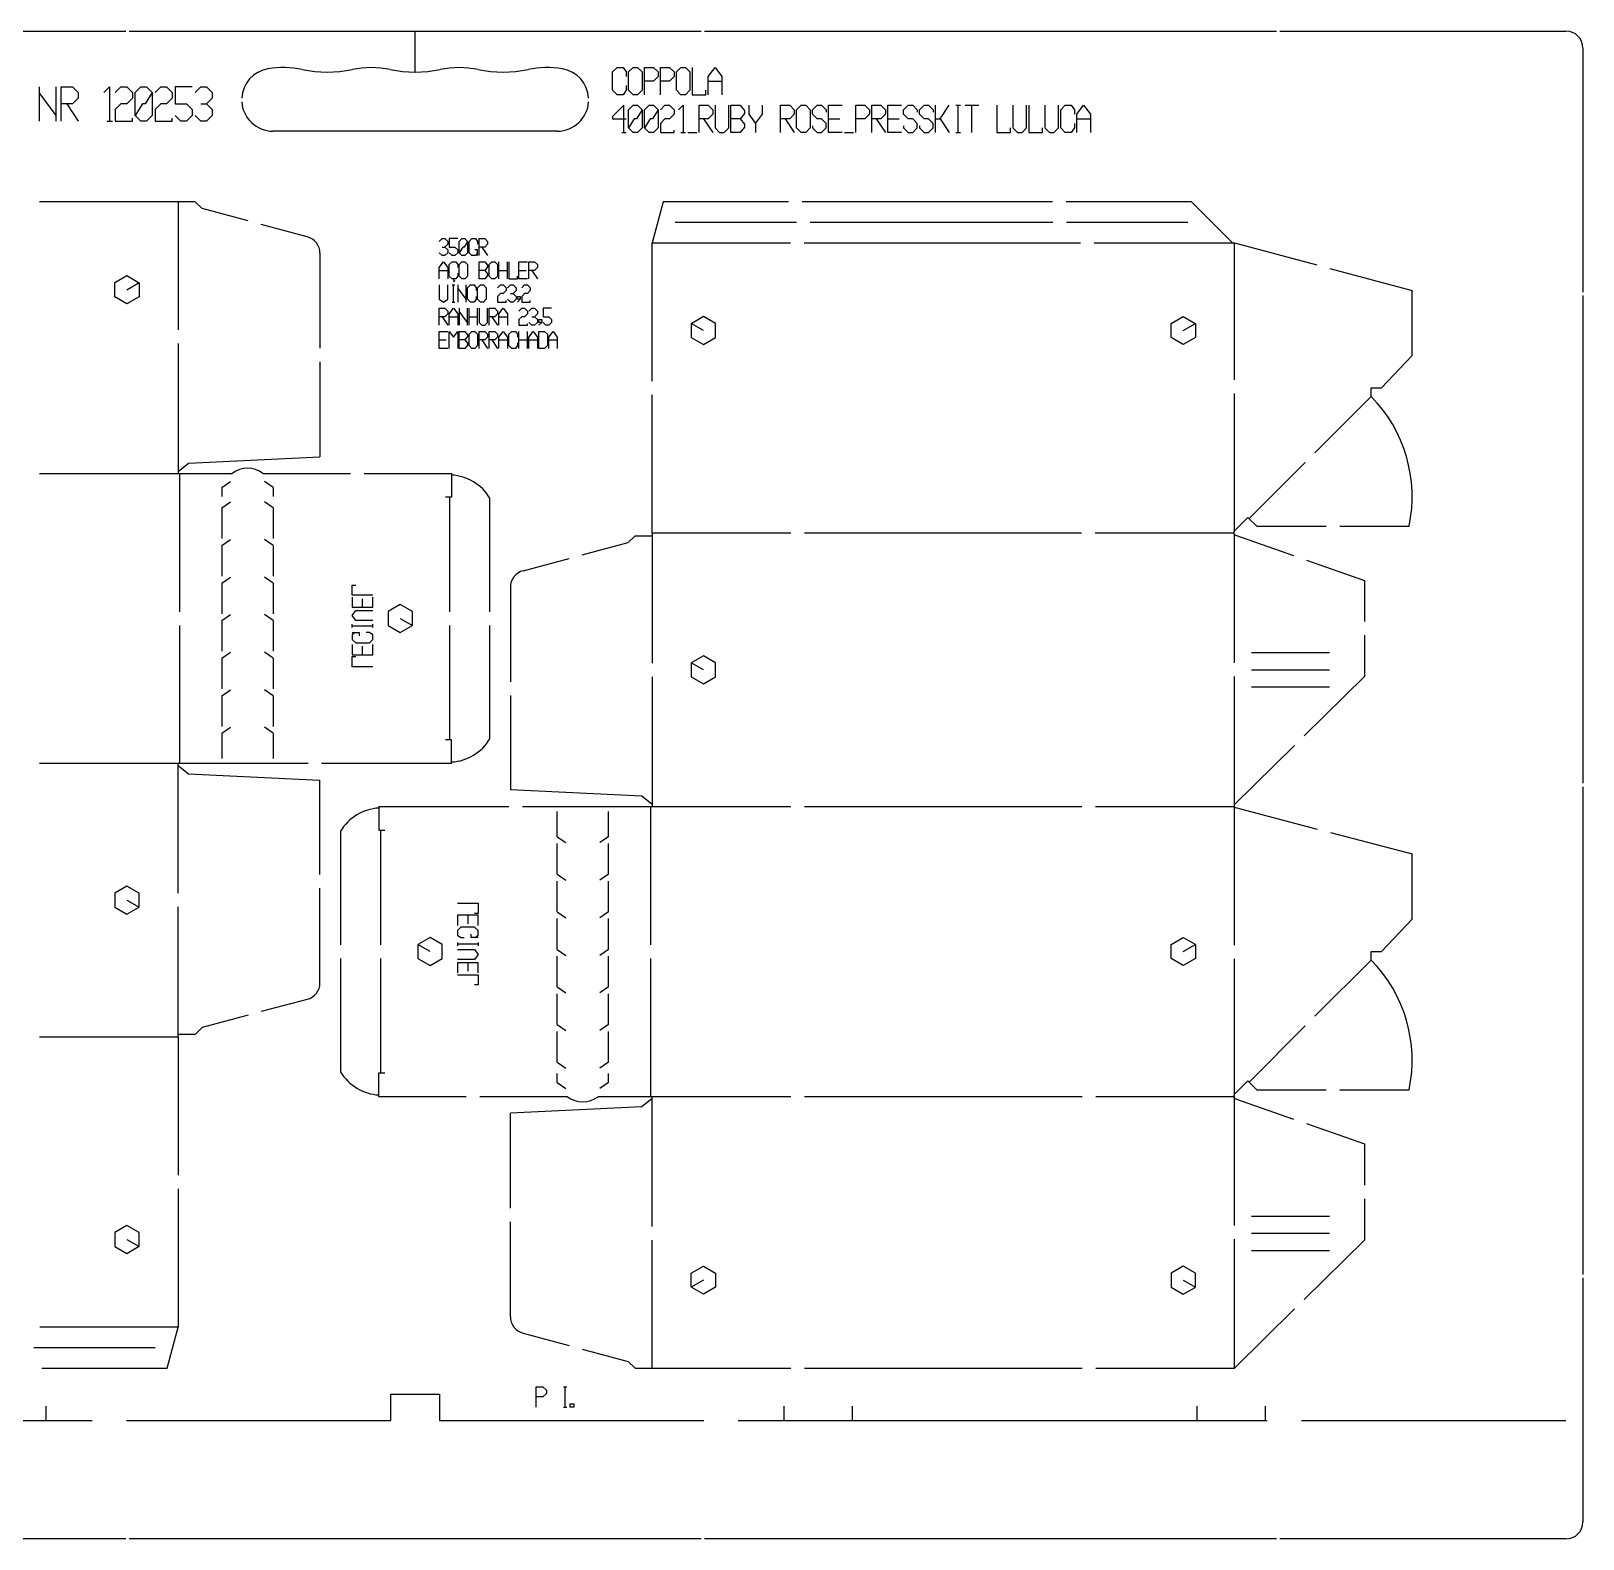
# Model space of a CAD drawing. Extents: x 0 to 836, y 0 to 529.
# Drawn here: x 382 to 836.3, y 87.9 to 529.4 of the extents above; entities that cross this region are included whole.
import ezdxf

# ---------------------------------------------------------------- set-up
doc = ezdxf.new("R2010")
doc.units = 0
doc.layers.add('LAYOUT_PONTES', color=4, linetype='CONTINUOUS')

msp = doc.modelspace()

# ---------------------------------------------------------------- linework, layer by layer
at = {"layer": 'Layout_Pontes', "color": 16, "linetype": 'CONTINUOUS', "true_color": 0x800000}
for p, q in [((242.29, 529.4), (409.72, 529.4)), ((410.72, 529.4), (578.16, 529.4)), ((579.16, 529.4), (746.6, 529.4)), ((747.6, 529.4), (831.32, 529.4)), ((836.32, 524.4), (836.32, 452.99)), ((536.06, 500.1), (452.82, 500.1)), ((836.32, 451.99), (836.32, 309.15)), ((836.32, 308.15), (836.32, 165.32)), ((836.32, 164.32), (836.32, 92.9)), ((487.34, 122.55), (487.34, 130.25)), ((487.34, 130.25), (501.54, 130.25)), ((501.54, 130.25), (501.54, 122.55)), ((245.01, 122.55), (399.9, 122.55)), ((409.9, 122.55), (487.34, 122.55)), ((501.54, 122.55), (578.99, 122.55)), ((588.99, 122.55), (743.87, 122.55)), ((753.87, 122.55), (831.32, 122.55)), ((409.72, 87.9), (242.29, 87.9)), ((578.16, 87.9), (410.72, 87.9)), ((746.6, 87.9), (579.16, 87.9)), ((831.32, 87.9), (747.6, 87.9))]:
    msp.add_line(p, q, dxfattribs=at)
at = {"layer": 'Layout_Pontes', "color": 8, "linetype": 'CONTINUOUS', "true_color": 0x7f7f7f}
msp.add_line((494.44, 517.4), (494.44, 529.4), dxfattribs=at)
at = {"layer": 'Layout_Pontes', "color": 4, "linetype": 'CONTINUOUS', "true_color": 0x00ffff}
for p, q in [((552.23, 517.43), (553.56, 518.77)), ((553.56, 518.77), (555.29, 518.77)), ((555.29, 518.77), (556.23, 517.43)), ((556.9, 517.43), (558.23, 518.77)), ((558.23, 518.77), (559.56, 518.77)), ((559.56, 518.77), (560.89, 517.43)), ((561.56, 518.77), (564.23, 518.77)), ((561.56, 510.77), (561.56, 518.77)), ((564.23, 518.77), (565.56, 517.43)), ((566.23, 518.77), (568.9, 518.77)), ((566.23, 510.77), (566.23, 518.77)), ((568.9, 518.77), (570.23, 517.43)), ((570.9, 517.43), (572.23, 518.77)), ((572.23, 518.77), (573.57, 518.77)), ((573.57, 518.77), (574.89, 517.43)), ((575.56, 518.77), (575.56, 510.77)), ((580.23, 516.1), (582.23, 518.77)), ((582.23, 518.77), (584.23, 516.1)), ((552.23, 512.1), (552.23, 517.43)), ((556.23, 517.43), (556.23, 516.11)), ((556.23, 513.44), (556.23, 512.1)), ((556.9, 512.1), (556.9, 517.43)), ((560.89, 517.43), (560.89, 512.1)), ((564.23, 514.76), (561.56, 514.76)), ((565.56, 516.1), (564.23, 514.76)), ((565.56, 517.43), (565.56, 516.1)), ((568.9, 514.76), (566.23, 514.76)), ((570.23, 516.1), (568.9, 514.76)), ((570.23, 517.43), (570.23, 516.1)), ((570.9, 512.1), (570.9, 517.43)), ((574.89, 517.43), (574.89, 512.1)), ((580.23, 510.77), (580.23, 516.1)), ((580.23, 514.76), (584.23, 514.76)), ((584.23, 516.1), (584.23, 510.77)), ((384.32, 513.05), (384.32, 503.05)), ((389.31, 504.72), (384.32, 511.39)), ((389.31, 503.05), (389.31, 513.05)), ((390.82, 513.05), (394.16, 513.05)), ((390.82, 503.05), (390.82, 513.05)), ((394.16, 513.05), (395.82, 511.39)), ((395.82, 509.72), (394.16, 508.05)), ((395.82, 511.39), (395.82, 509.72)), ((403.32, 511.39), (404.99, 513.05)), ((404.99, 513.05), (404.99, 503.05)), ((406.65, 511.39), (408.32, 513.05)), ((408.32, 513.05), (409.99, 513.05)), ((409.99, 513.05), (411.65, 511.39)), ((411.65, 509.72), (409.99, 508.05)), ((411.65, 511.39), (411.65, 509.72)), ((412.49, 511.39), (414.16, 513.05)), ((412.49, 504.72), (412.49, 511.39)), ((414.16, 513.05), (415.82, 513.05)), ((417.48, 511.39), (415.4, 508.05)), ((415.82, 513.05), (417.48, 511.39)), ((417.48, 511.39), (417.48, 504.72)), ((418.32, 511.39), (419.99, 513.05)), ((419.99, 513.05), (421.66, 513.05)), ((421.66, 513.05), (423.32, 511.39)), ((423.32, 509.72), (421.66, 508.05)), ((423.32, 511.39), (423.32, 509.72)), ((429.15, 513.05), (424.16, 513.05)), ((424.16, 513.05), (424.16, 508.05)), ((429.99, 511.39), (431.66, 513.05)), ((431.66, 513.05), (433.33, 513.05)), ((433.33, 513.05), (434.99, 511.39)), ((434.99, 509.72), (433.33, 508.05)), ((434.99, 511.39), (434.99, 509.72)), ((553.56, 510.77), (552.23, 512.1)), ((555.29, 510.77), (553.56, 510.77)), ((556.23, 512.1), (555.29, 510.77)), ((558.23, 510.77), (556.9, 512.1)), ((559.56, 510.77), (558.23, 510.77)), ((560.89, 512.1), (559.56, 510.77)), ((572.23, 510.77), (570.9, 512.1)), ((573.57, 510.77), (572.23, 510.77)), ((574.89, 512.1), (573.57, 510.77)), ((575.56, 510.77), (579.56, 510.77)), ((579.56, 510.77), (579.56, 512.1)), ((394.16, 508.05), (390.82, 508.05)), ((392.49, 508.05), (395.82, 503.05)), ((408.32, 508.05), (406.65, 506.39)), ((406.65, 506.39), (406.65, 503.05)), ((409.99, 508.05), (408.32, 508.05)), ((414.57, 508.05), (412.49, 504.72)), ((414.16, 503.05), (412.49, 504.72)), ((415.4, 508.05), (414.57, 508.05)), ((417.48, 504.72), (415.82, 503.05)), ((419.99, 508.05), (418.32, 506.39)), ((418.32, 506.39), (418.32, 503.05)), ((421.66, 508.05), (419.99, 508.05)), ((424.16, 508.05), (427.49, 508.05)), ((425.82, 503.05), (424.16, 504.72)), ((427.49, 508.05), (429.15, 506.39)), ((429.15, 504.72), (427.49, 503.05)), ((429.15, 506.39), (429.15, 504.72)), ((431.66, 503.05), (429.99, 504.72)), ((431.66, 508.05), (433.33, 508.05)), ((433.33, 508.05), (434.99, 506.39)), ((434.99, 504.72), (433.33, 503.05)), ((434.99, 506.39), (434.99, 504.72)), ((555.56, 507.69), (552.23, 504.36)), ((552.23, 504.36), (552.23, 503.69)), ((555.56, 499.69), (555.56, 507.69)), ((556.9, 506.35), (558.23, 507.69)), ((556.9, 501.02), (556.9, 506.35)), ((558.23, 507.69), (559.56, 507.69)), ((560.89, 506.35), (559.23, 503.69)), ((559.56, 507.69), (560.89, 506.35)), ((560.89, 506.35), (560.89, 501.02)), ((561.56, 506.35), (562.9, 507.69)), ((561.56, 501.02), (561.56, 506.35)), ((562.9, 507.69), (564.23, 507.69)), ((565.56, 506.35), (563.89, 503.69)), ((564.23, 507.69), (565.56, 506.35)), ((565.56, 506.35), (565.56, 501.02)), ((566.23, 506.35), (567.56, 507.69)), ((567.56, 507.69), (568.9, 507.69)), ((568.9, 507.69), (570.23, 506.35)), ((570.23, 505.02), (568.9, 503.69)), ((570.23, 506.35), (570.23, 505.02)), ((571.56, 506.35), (572.9, 507.69)), ((572.9, 507.69), (572.9, 499.69)), ((577.56, 507.69), (580.23, 507.69)), ((577.56, 499.69), (577.56, 507.69)), ((580.23, 507.69), (581.56, 506.35)), ((581.56, 505.02), (580.23, 503.69)), ((581.56, 506.35), (581.56, 505.02)), ((582.23, 507.69), (582.23, 501.02)), ((586.23, 501.02), (586.23, 507.69)), ((586.9, 499.69), (586.9, 507.69)), ((586.9, 507.69), (589.57, 507.69)), ((589.57, 507.69), (590.89, 506.09)), ((590.89, 505.29), (589.57, 503.69)), ((590.89, 506.09), (590.89, 505.29)), ((592.1, 507.69), (592.1, 505.02)), ((592.1, 505.02), (594.1, 502.36)), ((594.1, 502.36), (596.1, 505.02)), ((596.1, 505.02), (596.1, 507.69)), ((601.43, 507.69), (604.1, 507.69)), ((601.43, 499.69), (601.43, 507.69)), ((604.1, 507.69), (605.43, 506.35)), ((605.43, 505.02), (604.1, 503.69)), ((605.43, 506.35), (605.43, 505.02)), ((606.1, 506.35), (607.43, 507.69)), ((606.1, 501.02), (606.1, 506.35)), ((607.43, 507.69), (608.77, 507.69)), ((608.77, 507.69), (610.1, 506.35)), ((610.1, 506.35), (610.1, 501.02)), ((610.77, 506.35), (612.1, 507.69)), ((610.77, 505.02), (610.77, 506.35)), ((612.1, 503.69), (610.77, 505.02)), ((612.1, 507.69), (613.44, 507.69)), ((613.44, 507.69), (614.76, 506.35)), ((614.76, 506.35), (614.76, 505.69)), ((615.43, 507.69), (619.43, 507.69)), ((615.43, 499.69), (615.43, 507.69)), ((623.43, 507.69), (626.1, 507.69)), ((623.43, 499.69), (623.43, 507.69)), ((626.1, 507.69), (627.43, 506.35)), ((627.43, 505.02), (626.1, 503.69)), ((627.43, 506.35), (627.43, 505.02)), ((628.1, 507.69), (630.77, 507.69)), ((628.1, 499.69), (628.1, 507.69)), ((630.77, 507.69), (632.1, 506.35)), ((632.1, 505.02), (630.77, 503.69)), ((632.1, 506.35), (632.1, 505.02)), ((632.77, 507.69), (636.77, 507.69)), ((632.77, 499.69), (632.77, 507.69)), ((637.44, 506.35), (638.77, 507.69)), ((637.44, 505.02), (637.44, 506.35)), ((638.77, 503.69), (637.44, 505.02)), ((638.77, 507.69), (640.11, 507.69)), ((640.11, 507.69), (641.43, 506.35)), ((641.43, 506.35), (641.43, 505.69)), ((642.1, 506.35), (643.44, 507.69)), ((642.1, 505.02), (642.1, 506.35)), ((643.44, 503.69), (642.1, 505.02)), ((643.44, 507.69), (644.77, 507.69)), ((644.77, 507.69), (646.1, 506.35)), ((646.1, 506.35), (646.1, 505.69)), ((646.77, 499.69), (646.77, 507.69)), ((648.11, 503.69), (650.77, 507.69)), ((652.77, 507.69), (654.11, 507.69)), ((653.44, 499.69), (653.44, 507.69)), ((655.43, 507.69), (659.43, 507.69)), ((657.43, 499.69), (657.43, 507.69)), ((664.77, 507.69), (664.77, 499.69)), ((669.44, 507.69), (669.44, 501.02)), ((673.43, 501.02), (673.43, 507.69)), ((674.1, 507.69), (674.1, 499.69)), ((678.77, 507.69), (678.77, 501.02)), ((682.77, 501.02), (682.77, 507.69)), ((683.44, 506.35), (684.77, 507.69)), ((683.44, 501.02), (683.44, 506.35)), ((684.77, 507.69), (686.5, 507.69)), ((686.5, 507.69), (687.43, 506.35)), ((687.43, 506.35), (687.43, 505.03)), ((688.11, 505.02), (690.1, 507.69)), ((688.11, 499.69), (688.11, 505.02)), ((690.1, 507.69), (692.1, 505.02)), ((692.1, 505.02), (692.1, 499.69)), ((404.16, 503.05), (405.82, 503.05)), ((406.65, 503.05), (411.65, 503.05)), ((411.65, 503.05), (411.65, 503.88)), ((415.82, 503.05), (414.16, 503.05)), ((418.32, 503.05), (423.32, 503.05)), ((423.32, 503.05), (423.32, 503.88)), ((427.49, 503.05), (425.82, 503.05)), ((433.33, 503.05), (431.66, 503.05)), ((552.23, 503.69), (556.23, 503.69)), ((558.56, 503.69), (556.9, 501.02)), ((558.23, 499.69), (556.9, 501.02)), ((559.23, 503.69), (558.56, 503.69)), ((560.89, 501.02), (559.56, 499.69)), ((563.23, 503.69), (561.56, 501.02)), ((562.9, 499.69), (561.56, 501.02)), ((563.89, 503.69), (563.23, 503.69)), ((565.56, 501.02), (564.23, 499.69)), ((567.56, 503.69), (566.23, 502.36)), ((566.23, 502.36), (566.23, 499.69)), ((568.9, 503.69), (567.56, 503.69)), ((570.23, 499.69), (570.23, 500.35)), ((580.23, 503.69), (577.56, 503.69)), ((578.9, 503.69), (581.56, 499.69)), ((582.23, 501.02), (583.56, 499.69)), ((584.9, 499.69), (586.23, 501.02)), ((589.57, 503.69), (586.9, 503.69)), ((589.57, 503.69), (590.89, 502.09)), ((590.89, 501.29), (589.57, 499.69)), ((590.89, 502.09), (590.89, 501.29)), ((594.1, 502.36), (594.1, 499.69)), ((604.1, 503.69), (601.43, 503.69)), ((602.77, 503.69), (605.43, 499.69)), ((607.43, 499.69), (606.1, 501.02)), ((610.1, 501.02), (608.77, 499.69)), ((610.77, 501.69), (610.77, 501.02)), ((610.77, 501.02), (612.1, 499.69)), ((613.44, 503.69), (612.1, 503.69)), ((614.76, 502.36), (613.44, 503.69)), ((613.44, 499.69), (614.76, 501.02)), ((614.76, 501.02), (614.76, 502.36)), ((615.43, 503.69), (618.77, 503.69)), ((626.1, 503.69), (623.43, 503.69)), ((630.77, 503.69), (628.1, 503.69)), ((629.44, 503.69), (632.1, 499.69)), ((632.77, 503.69), (636.1, 503.69)), ((637.44, 501.69), (637.44, 501.02)), ((637.44, 501.02), (638.77, 499.69)), ((640.11, 503.69), (638.77, 503.69)), ((641.43, 502.36), (640.11, 503.69)), ((640.11, 499.69), (641.43, 501.02)), ((641.43, 501.02), (641.43, 502.36)), ((642.1, 501.69), (642.1, 501.02)), ((642.1, 501.02), (643.44, 499.69)), ((644.77, 503.69), (643.44, 503.69)), ((646.1, 502.36), (644.77, 503.69)), ((644.77, 499.69), (646.1, 501.02)), ((646.1, 501.02), (646.1, 502.36)), ((646.77, 503.69), (648.11, 503.69)), ((648.11, 503.69), (650.77, 499.69)), ((668.77, 499.69), (668.77, 501.02)), ((669.44, 501.02), (670.77, 499.69)), ((672.11, 499.69), (673.43, 501.02)), ((678.1, 499.69), (678.1, 501.02)), ((678.77, 501.02), (680.11, 499.69)), ((681.44, 499.69), (682.77, 501.02)), ((684.77, 499.69), (683.44, 501.02)), ((687.43, 501.02), (686.5, 499.69)), ((687.43, 502.36), (687.43, 501.02)), ((688.11, 503.69), (692.1, 503.69)), ((554.9, 499.69), (556.23, 499.69)), ((559.56, 499.69), (558.23, 499.69)), ((564.23, 499.69), (562.9, 499.69)), ((566.23, 499.69), (570.23, 499.69)), ((572.23, 499.69), (573.57, 499.69)), ((574.23, 499.69), (576.9, 499.69)), ((583.56, 499.69), (584.9, 499.69)), ((589.57, 499.69), (586.9, 499.69)), ((608.77, 499.69), (607.43, 499.69)), ((612.1, 499.69), (613.44, 499.69)), ((619.43, 499.69), (615.43, 499.69)), ((620.1, 499.69), (622.77, 499.69)), ((636.77, 499.69), (632.77, 499.69)), ((638.77, 499.69), (640.11, 499.69)), ((643.44, 499.69), (644.77, 499.69)), ((652.77, 499.69), (654.11, 499.69)), ((664.77, 499.69), (668.77, 499.69)), ((670.77, 499.69), (672.11, 499.69)), ((674.1, 499.69), (678.1, 499.69)), ((680.11, 499.69), (681.44, 499.69)), ((686.5, 499.69), (684.77, 499.69)), ((529.86, 132.48), (531.86, 132.48)), ((529.86, 126.48), (529.86, 132.48)), ((531.86, 132.48), (532.86, 131.48)), ((537.86, 132.48), (538.86, 132.48)), ((538.36, 126.48), (538.36, 132.48)), ((531.86, 129.47), (529.86, 129.47)), ((532.86, 130.48), (531.86, 129.47)), ((532.86, 131.48), (532.86, 130.48)), ((539.86, 127.48), (540.86, 127.48)), ((539.86, 126.48), (539.86, 127.48)), ((540.86, 127.48), (540.86, 126.48)), ((386.44, 122.8), (386.44, 126.8)), ((537.86, 126.48), (538.86, 126.48)), ((540.86, 126.48), (539.86, 126.48)), ((602.44, 122.8), (602.44, 126.8)), ((622.44, 122.8), (622.44, 126.8)), ((723.34, 122.8), (723.34, 126.8)), ((743.34, 122.8), (743.34, 126.8))]:
    msp.add_line(p, q, dxfattribs=at)
at = {"layer": 'Layout_Pontes', "color": 254, "linetype": 'CONTINUOUS', "true_color": 0xffffff}
for p, q in [((425.07, 479.4), (384.44, 479.4)), ((430.07, 479.4), (425.07, 479.4)), ((432.07, 477.4), (430.07, 479.4)), ((445.53, 473.8), (432.07, 477.4)), ((567.03, 479.4), (563.82, 467.4)), ((603.69, 479.4), (567.03, 479.4)), ((681.01, 479.4), (607.69, 479.4)), ((721.67, 479.4), (685.01, 479.4)), ((733.67, 467.4), (721.67, 479.4)), ((462.86, 469.15), (449.4, 472.76)), ((570.6, 473.4), (606.1, 473.4)), ((610.1, 473.4), (681.1, 473.4)), ((685.1, 473.4), (720.6, 473.4)), ((501.48, 467.8), (502.31, 468.64)), ((502.31, 468.64), (503.15, 468.64)), ((503.15, 468.64), (503.98, 467.8)), ((506.89, 468.64), (504.4, 468.64)), ((504.4, 468.64), (504.4, 466.14)), ((507.31, 467.8), (508.15, 468.64)), ((508.15, 468.64), (508.98, 468.64)), ((508.98, 468.64), (509.81, 467.8)), ((510.23, 467.8), (511.06, 468.64)), ((511.06, 468.64), (512.15, 468.64)), ((512.15, 468.64), (512.73, 467.8)), ((513.15, 468.64), (514.81, 468.64)), ((513.15, 463.64), (513.15, 468.64)), ((514.81, 468.64), (515.64, 467.8)), ((466.57, 464.32), (466.57, 436.52)), ((502.31, 463.64), (501.48, 464.47)), ((502.31, 466.14), (503.15, 466.14)), ((503.15, 463.64), (502.31, 463.64)), ((503.98, 466.97), (503.15, 466.14)), ((503.15, 466.14), (503.98, 465.31)), ((503.98, 464.47), (503.15, 463.64)), ((503.98, 467.8), (503.98, 466.97)), ((503.98, 465.31), (503.98, 464.47)), ((504.4, 466.14), (506.06, 466.14)), ((505.23, 463.64), (504.4, 464.47)), ((506.06, 463.64), (505.23, 463.64)), ((506.06, 466.14), (506.89, 465.31)), ((506.89, 464.47), (506.06, 463.64)), ((506.89, 465.31), (506.89, 464.47)), ((507.31, 464.47), (507.31, 467.8)), ((508.35, 466.14), (507.31, 464.47)), ((508.15, 463.64), (507.31, 464.47)), ((508.98, 463.64), (508.15, 463.64)), ((508.77, 466.14), (508.35, 466.14)), ((509.81, 467.8), (508.77, 466.14)), ((509.81, 464.47), (508.98, 463.64)), ((509.81, 467.8), (509.81, 464.47)), ((510.23, 464.47), (510.23, 467.8)), ((511.06, 463.64), (510.23, 464.47)), ((512.15, 463.64), (511.06, 463.64)), ((512.73, 465.31), (511.9, 465.31)), ((512.73, 464.35), (512.15, 463.64)), ((512.73, 467.8), (512.73, 466.98)), ((512.73, 463.64), (512.73, 465.31)), ((514.81, 466.14), (513.15, 466.14)), ((513.98, 466.14), (515.64, 463.64)), ((515.64, 466.97), (514.81, 466.14)), ((515.64, 467.8), (515.64, 466.97)), ((563.82, 426.9), (563.82, 467.4)), ((733.67, 467.4), (734.32, 467.4)), ((734.32, 467.4), (758.38, 460.95)), ((501.48, 460.18), (502.73, 461.85)), ((501.48, 456.85), (501.48, 460.18)), ((501.48, 459.34), (503.98, 459.34)), ((502.73, 461.85), (503.98, 460.18)), ((503.98, 460.18), (503.98, 456.85)), ((504.4, 461.01), (505.23, 461.85)), ((504.4, 457.68), (504.4, 461.01)), ((505.23, 461.85), (506.31, 461.85)), ((506.31, 461.85), (506.89, 461.01)), ((506.89, 461.01), (506.89, 460.19)), ((507.31, 461.01), (508.15, 461.85)), ((507.31, 457.68), (507.31, 461.01)), ((508.15, 461.85), (508.98, 461.85)), ((508.98, 461.85), (509.81, 461.01)), ((509.81, 461.01), (509.81, 457.68)), ((513.15, 456.85), (513.15, 461.85)), ((513.15, 461.85), (514.81, 461.85)), ((514.81, 459.34), (513.15, 459.34)), ((514.81, 461.85), (515.64, 460.85)), ((515.64, 460.35), (514.81, 459.34)), ((514.81, 459.34), (515.64, 458.35)), ((515.64, 460.85), (515.64, 460.35)), ((516.06, 461.01), (516.9, 461.85)), ((516.06, 457.68), (516.06, 461.01)), ((516.9, 461.85), (517.73, 461.85)), ((517.73, 461.85), (518.56, 461.01)), ((518.56, 461.01), (518.56, 457.68)), ((518.98, 456.85), (518.98, 461.85)), ((518.98, 459.34), (521.48, 459.34)), ((521.48, 456.85), (521.48, 461.85)), ((521.9, 461.85), (521.9, 456.85)), ((524.81, 461.85), (527.31, 461.85)), ((524.81, 456.85), (524.81, 461.85)), ((524.81, 459.34), (526.9, 459.34)), ((527.73, 461.85), (529.4, 461.85)), ((527.73, 456.85), (527.73, 461.85)), ((529.4, 459.34), (527.73, 459.34)), ((528.57, 459.34), (530.23, 456.85)), ((529.4, 461.85), (530.23, 461.01)), ((530.23, 460.18), (529.4, 459.34)), ((530.23, 461.01), (530.23, 460.18)), ((762.25, 459.92), (786.32, 453.47)), ((406.52, 455.73), (410.07, 457.78)), ((406.52, 451.63), (406.52, 455.73)), ((410.07, 457.78), (413.49, 455.81)), ((410.07, 453.68), (413.62, 455.73)), ((413.62, 455.73), (413.62, 451.63)), ((501.48, 455.05), (501.48, 450.89)), ((503.98, 450.89), (503.98, 455.05)), ((505.23, 456.85), (504.4, 457.68)), ((506.31, 456.85), (505.23, 456.85)), ((505.23, 455.05), (506.06, 455.05)), ((505.64, 456.85), (505.64, 456.43)), ((505.64, 456.43), (506.06, 456.22)), ((506.06, 456.22), (505.64, 456.01)), ((505.64, 450.05), (505.64, 455.05)), ((506.89, 457.68), (506.31, 456.85)), ((506.89, 458.51), (506.89, 457.68)), ((506.89, 455.05), (506.89, 450.05)), ((508.15, 456.85), (507.31, 457.68)), ((508.98, 456.85), (508.15, 456.85)), ((509.81, 457.68), (508.98, 456.85)), ((509.39, 450.05), (509.39, 455.05)), ((509.81, 454.22), (510.64, 455.05)), ((510.64, 455.05), (511.73, 455.05)), ((511.73, 455.05), (512.31, 454.22)), ((512.73, 454.22), (513.56, 455.05)), ((514.81, 456.85), (513.15, 456.85)), ((513.56, 455.05), (514.4, 455.05)), ((514.4, 455.05), (515.23, 454.22)), ((515.64, 457.85), (514.81, 456.85)), ((515.64, 458.35), (515.64, 457.85)), ((516.9, 456.85), (516.06, 457.68)), ((517.73, 456.85), (516.9, 456.85)), ((518.56, 457.68), (517.73, 456.85)), ((518.56, 454.22), (519.4, 455.05)), ((519.4, 455.05), (520.23, 455.05)), ((520.23, 455.05), (521.06, 454.22)), ((521.48, 454.22), (522.31, 455.05)), ((521.9, 456.85), (524.4, 456.85)), ((522.31, 455.05), (523.15, 455.05)), ((523.15, 455.05), (523.98, 454.22)), ((524.4, 456.85), (524.4, 457.68)), ((527.31, 456.85), (524.81, 456.85)), ((525.64, 454.22), (526.48, 455.05)), ((526.48, 455.05), (527.31, 455.05)), ((527.31, 455.05), (528.14, 454.22)), ((410.07, 449.58), (406.52, 451.63)), ((413.62, 451.63), (410.07, 449.58)), ((501.48, 450.89), (502.73, 450.05)), ((502.73, 450.05), (503.98, 450.89)), ((505.23, 450.05), (506.06, 450.05)), ((509.39, 450.89), (506.89, 454.22)), ((509.81, 450.89), (509.81, 454.22)), ((510.64, 450.05), (509.81, 450.89)), ((511.73, 450.05), (510.64, 450.05)), ((512.31, 450.89), (511.73, 450.05)), ((512.31, 454.22), (512.31, 453.39)), ((512.31, 451.72), (512.31, 450.89)), ((512.73, 450.89), (512.73, 454.22)), ((513.56, 450.05), (512.73, 450.89)), ((514.4, 450.05), (513.56, 450.05)), ((515.23, 450.89), (514.4, 450.05)), ((515.23, 454.22), (515.23, 450.89)), ((519.4, 452.55), (518.56, 451.72)), ((518.56, 451.72), (518.56, 450.05)), ((518.56, 450.05), (521.06, 450.05)), ((520.23, 452.55), (519.4, 452.55)), ((521.06, 453.39), (520.23, 452.55)), ((521.06, 454.22), (521.06, 453.39)), ((521.06, 450.05), (521.06, 450.47)), ((522.31, 450.05), (521.48, 450.89)), ((522.31, 452.55), (523.15, 452.55)), ((523.15, 450.05), (522.31, 450.05)), ((523.98, 453.39), (523.15, 452.55)), ((523.15, 452.55), (523.98, 451.72)), ((523.98, 450.89), (523.15, 450.05)), ((523.98, 454.22), (523.98, 453.39)), ((523.98, 451.72), (523.98, 450.89)), ((524.4, 451.72), (525.23, 451.72)), ((524.4, 450.89), (524.4, 451.72)), ((525.23, 450.89), (524.4, 450.89)), ((524.4, 450.05), (525.23, 450.89)), ((525.23, 451.72), (525.23, 450.89)), ((526.48, 452.55), (525.64, 451.72)), ((525.64, 451.72), (525.64, 450.05)), ((525.64, 450.05), (528.14, 450.05)), ((527.31, 452.55), (526.48, 452.55)), ((528.14, 453.39), (527.31, 452.55)), ((528.14, 454.22), (528.14, 453.39)), ((528.14, 450.05), (528.14, 450.47)), ((786.32, 434.4), (786.32, 453.47)), ((501.48, 448.26), (503.15, 448.26)), ((501.48, 443.26), (501.48, 448.26)), ((503.15, 445.76), (501.48, 445.76)), ((502.31, 445.76), (503.98, 443.26)), ((503.15, 448.26), (503.98, 447.43)), ((503.98, 446.59), (503.15, 445.76)), ((503.98, 447.43), (503.98, 446.59)), ((504.4, 446.59), (505.64, 448.26)), ((504.4, 443.26), (504.4, 446.59)), ((504.4, 445.76), (506.89, 445.76)), ((505.64, 448.26), (506.89, 446.59)), ((506.89, 446.59), (506.89, 443.26)), ((507.31, 448.26), (507.31, 443.26)), ((509.81, 444.1), (507.31, 447.43)), ((509.81, 443.26), (509.81, 448.26)), ((510.23, 443.26), (510.23, 448.26)), ((510.23, 445.76), (512.73, 445.76)), ((512.73, 443.26), (512.73, 448.26)), ((513.15, 448.26), (513.15, 444.1)), ((515.64, 444.1), (515.64, 448.26)), ((516.06, 448.26), (517.73, 448.26)), ((516.06, 443.26), (516.06, 448.26)), ((517.73, 445.76), (516.06, 445.76)), ((516.9, 445.76), (518.56, 443.26)), ((517.73, 448.26), (518.56, 447.43)), ((518.56, 446.59), (517.73, 445.76)), ((518.56, 447.43), (518.56, 446.59)), ((518.98, 446.59), (520.23, 448.26)), ((518.98, 443.26), (518.98, 446.59)), ((518.98, 445.76), (521.48, 445.76)), ((520.23, 448.26), (521.48, 446.59)), ((521.48, 446.59), (521.48, 443.26)), ((524.81, 447.43), (525.65, 448.26)), ((525.65, 445.76), (524.81, 444.93)), ((525.65, 448.26), (526.48, 448.26)), ((526.48, 445.76), (525.65, 445.76)), ((526.48, 448.26), (527.31, 447.43)), ((527.31, 446.59), (526.48, 445.76)), ((527.31, 447.43), (527.31, 446.59)), ((527.73, 447.43), (528.57, 448.26)), ((528.57, 448.26), (529.4, 448.26)), ((528.57, 445.76), (529.4, 445.76)), ((529.4, 448.26), (530.23, 447.43)), ((530.23, 446.59), (529.4, 445.76)), ((529.4, 445.76), (530.23, 444.93)), ((530.23, 447.43), (530.23, 446.59)), ((534.4, 448.26), (531.9, 448.26)), ((531.9, 448.26), (531.9, 445.76)), ((531.9, 445.76), (533.57, 445.76)), ((533.57, 445.76), (534.4, 444.93)), ((578.82, 445.78), (575.4, 443.81)), ((582.37, 443.73), (578.82, 445.78)), ((715.77, 443.73), (719.32, 445.78)), ((719.32, 445.78), (722.74, 443.81)), ((501.48, 441.47), (503.98, 441.47)), ((501.48, 436.47), (501.48, 441.47)), ((504.4, 436.47), (504.4, 441.47)), ((504.4, 441.47), (505.64, 439.8)), ((505.64, 439.8), (506.89, 441.47)), ((506.89, 441.47), (506.89, 436.47)), ((507.31, 436.47), (507.31, 441.47)), ((507.31, 441.47), (508.98, 441.47)), ((508.98, 441.47), (509.81, 440.47)), ((510.23, 440.64), (511.06, 441.47)), ((511.06, 441.47), (511.9, 441.47)), ((511.9, 441.47), (512.73, 440.64)), ((513.15, 444.1), (513.98, 443.26)), ((513.15, 441.47), (514.81, 441.47)), ((513.15, 436.47), (513.15, 441.47)), ((513.98, 443.26), (514.81, 443.26)), ((514.81, 443.26), (515.64, 444.1)), ((514.81, 441.47), (515.64, 440.64)), ((516.06, 441.47), (517.73, 441.47)), ((516.06, 436.47), (516.06, 441.47)), ((517.73, 441.47), (518.56, 440.64)), ((518.98, 439.8), (520.23, 441.47)), ((520.23, 441.47), (521.48, 439.8)), ((521.9, 440.64), (522.73, 441.47)), ((522.73, 441.47), (523.81, 441.47)), ((523.81, 441.47), (524.4, 440.64)), ((524.81, 444.93), (524.81, 443.26)), ((524.81, 443.26), (527.31, 443.26)), ((524.81, 436.47), (524.81, 441.47)), ((527.31, 443.26), (527.31, 443.68)), ((527.31, 436.47), (527.31, 441.47)), ((528.57, 443.26), (527.73, 444.1)), ((527.73, 439.8), (528.98, 441.47)), ((529.4, 443.26), (528.57, 443.26)), ((528.98, 441.47), (530.23, 439.8)), ((530.23, 444.1), (529.4, 443.26)), ((530.23, 444.93), (530.23, 444.1)), ((530.65, 444.93), (531.48, 444.93)), ((530.65, 444.1), (530.65, 444.93)), ((531.48, 444.1), (530.65, 444.1)), ((530.65, 443.26), (531.48, 444.1)), ((530.65, 436.47), (530.65, 441.47)), ((530.65, 441.47), (532.32, 441.47)), ((531.48, 444.93), (531.48, 444.1)), ((532.73, 443.26), (531.9, 444.1)), ((532.32, 441.47), (533.15, 440.64)), ((533.57, 443.26), (532.73, 443.26)), ((534.4, 444.1), (533.57, 443.26)), ((533.57, 439.8), (534.81, 441.47)), ((534.4, 444.93), (534.4, 444.1)), ((534.81, 441.47), (536.06, 439.8)), ((578.82, 441.68), (575.27, 443.73)), ((575.27, 443.73), (575.27, 439.63)), ((582.37, 439.63), (582.37, 443.73)), ((715.77, 439.63), (715.77, 443.73)), ((719.32, 441.68), (722.87, 443.73)), ((722.87, 443.73), (722.87, 439.63)), ((501.48, 438.97), (503.56, 438.97)), ((503.98, 436.47), (501.48, 436.47)), ((508.98, 438.97), (507.31, 438.97)), ((508.98, 436.47), (507.31, 436.47)), ((509.81, 439.97), (508.98, 438.97)), ((508.98, 438.97), (509.81, 437.97)), ((509.81, 437.47), (508.98, 436.47)), ((509.81, 440.47), (509.81, 439.97)), ((509.81, 437.97), (509.81, 437.47)), ((510.23, 437.3), (510.23, 440.64)), ((511.06, 436.47), (510.23, 437.3)), ((511.9, 436.47), (511.06, 436.47)), ((512.73, 437.3), (511.9, 436.47)), ((512.73, 440.64), (512.73, 437.3)), ((514.81, 438.97), (513.15, 438.97)), ((513.98, 438.97), (515.64, 436.47)), ((515.64, 439.8), (514.81, 438.97)), ((515.64, 440.64), (515.64, 439.8)), ((517.73, 438.97), (516.06, 438.97)), ((516.9, 438.97), (518.56, 436.47)), ((518.56, 439.8), (517.73, 438.97)), ((518.56, 440.64), (518.56, 439.8)), ((518.98, 436.47), (518.98, 439.8)), ((518.98, 438.97), (521.48, 438.97)), ((521.48, 439.8), (521.48, 436.47)), ((521.9, 437.3), (521.9, 440.64)), ((522.73, 436.47), (521.9, 437.3)), ((523.81, 436.47), (522.73, 436.47)), ((524.4, 437.3), (523.81, 436.47)), ((524.4, 440.64), (524.4, 439.81)), ((524.4, 438.14), (524.4, 437.3)), ((524.81, 438.97), (527.31, 438.97)), ((527.73, 436.47), (527.73, 439.8)), ((527.73, 438.97), (530.23, 438.97)), ((530.23, 439.8), (530.23, 436.47)), ((532.32, 436.47), (530.65, 436.47)), ((533.15, 437.3), (532.32, 436.47)), ((533.15, 440.64), (533.15, 437.3)), ((533.57, 436.47), (533.57, 439.8)), ((533.57, 438.97), (536.06, 438.97)), ((536.06, 439.8), (536.06, 436.47)), ((575.27, 439.63), (578.82, 437.58)), ((578.82, 437.58), (582.37, 439.63)), ((719.32, 437.58), (715.77, 439.63)), ((722.87, 439.63), (719.32, 437.58)), ((466.57, 432.52), (466.57, 404.72)), ((786.32, 434.4), (777.32, 424.9)), ((563.82, 382.4), (563.82, 422.9)), ((774.32, 422.4), (774.32, 424.9)), ((774.32, 424.9), (777.32, 424.9)), ((428.07, 402.9), (466.57, 404.72)), ((425.07, 400.4), (428.07, 402.9)), ((425.07, 400.4), (425.07, 399.9)), ((425.07, 399.9), (440.87, 399.9)), ((449.87, 399.9), (475.47, 399.9)), ((479.47, 399.9), (505.07, 399.9)), ((505.07, 399.9), (505.07, 392.9)), ((437.87, 395.77), (440.37, 397.52)), ((437.87, 395.77), (437.87, 393.09)), ((452.87, 395.77), (450.37, 397.52)), ((452.87, 395.77), (452.87, 393.09)), ((437.87, 389.79), (440.37, 391.54)), ((452.87, 389.79), (450.37, 391.54)), ((505.07, 392.9), (503.32, 392.9)), ((516.32, 359.4), (516.32, 392.63)), ((437.87, 389.79), (437.87, 380.79)), ((452.87, 389.79), (452.87, 380.79)), ((738.21, 387), (734.3, 383.09)), ((738.21, 387), (740.8, 384.4)), ((556.82, 379.65), (558.82, 381.65)), ((558.82, 381.65), (563.82, 381.65)), ((563.82, 382.4), (563.82, 381.65)), ((733.96, 382.76), (733.96, 382.76)), ((734.59, 381.77), (751.56, 375.83)), ((740.8, 384.4), (761.11, 384.4)), ((765.11, 384.4), (785.41, 384.4)), ((437.87, 378.79), (440.37, 380.54)), ((437.87, 378.79), (437.87, 369.79)), ((452.87, 378.79), (450.37, 380.54)), ((452.87, 378.79), (452.87, 369.79)), ((543.35, 376.05), (556.82, 379.65)), ((734.33, 381.4), (734.32, 381.4)), ((526.02, 371.4), (539.49, 375.01)), ((755.34, 374.51), (772.32, 368.57)), ((437.87, 367.79), (440.37, 369.54)), ((452.87, 367.79), (450.37, 369.54)), ((772.32, 368.57), (772.32, 356.49)), ((437.87, 367.79), (437.87, 358.79)), ((452.87, 367.79), (452.87, 358.79)), ((522.32, 366.57), (522.32, 338.89)), ((490.07, 361.5), (486.52, 359.45)), ((486.52, 359.45), (486.52, 355.35)), ((493.62, 359.45), (490.07, 361.5)), ((493.62, 355.35), (493.62, 359.45)), ((437.87, 356.79), (440.37, 358.54)), ((437.87, 356.79), (437.87, 347.79)), ((452.87, 356.79), (450.37, 358.54)), ((452.87, 356.79), (452.87, 347.79)), ((486.52, 355.35), (490.07, 353.3)), ((490.07, 357.4), (493.62, 355.35)), ((490.07, 353.3), (493.49, 355.27)), ((516.32, 322.17), (516.32, 355.4)), ((772.32, 352.49), (772.32, 340.4)), ((437.87, 345.79), (440.37, 347.54)), ((437.87, 345.79), (437.87, 336.79)), ((452.87, 345.79), (450.37, 347.54)), ((452.87, 345.79), (452.87, 336.79)), ((578.82, 346.5), (575.4, 344.53)), ((582.37, 344.45), (578.82, 346.5)), ((739.32, 347.4), (762.16, 347.4)), ((578.82, 342.4), (575.27, 344.45)), ((575.27, 344.45), (575.27, 340.35)), ((582.37, 340.35), (582.37, 344.45)), ((739.32, 342.4), (762.16, 342.4)), ((437.87, 334.79), (440.37, 336.54)), ((452.87, 334.79), (450.37, 336.54)), ((575.27, 340.35), (578.82, 338.3)), ((578.82, 338.3), (582.37, 340.35)), ((739.32, 337.4), (762.16, 337.4)), ((754.74, 323.06), (772.32, 340.4)), ((437.87, 334.79), (437.87, 325.79)), ((452.87, 334.79), (452.87, 325.79)), ((522.32, 334.89), (522.32, 307.22)), ((437.87, 323.79), (440.37, 325.54)), ((437.87, 323.79), (437.87, 316.41)), ((452.87, 323.79), (450.37, 325.54)), ((452.87, 323.79), (452.87, 316.41)), ((505.07, 321.9), (503.32, 321.9)), ((505.07, 314.9), (505.07, 321.9)), ((734.32, 302.9), (751.89, 320.25)), ((463.07, 314.9), (425.07, 314.9)), ((425.07, 314.4), (425.07, 314.9)), ((425.07, 314.4), (428.07, 311.9)), ((505.07, 314.9), (467.07, 314.9)), ((428.07, 311.9), (466.57, 310.09)), ((466.57, 282.41), (466.57, 310.09)), ((560.82, 305.4), (522.32, 307.22)), ((563.82, 302.9), (560.82, 305.4)), ((483.82, 302.4), (521.82, 302.4)), ((483.82, 302.4), (483.82, 295.4)), ((525.82, 302.4), (563.82, 302.4)), ((536.01, 293.52), (536.01, 300.9)), ((551.01, 293.52), (551.01, 300.9)), ((563.82, 302.9), (563.82, 302.4)), ((734.55, 302.03), (758.5, 295.76)), ((483.82, 295.4), (485.57, 295.4)), ((472.57, 295.13), (472.57, 261.9)), ((536.01, 293.52), (538.51, 291.77)), ((536.01, 282.52), (536.01, 291.52)), ((551.01, 293.52), (548.51, 291.77)), ((551.01, 282.52), (551.01, 291.52)), ((762.37, 294.74), (786.32, 288.47)), ((786.32, 269.4), (786.32, 288.47)), ((536.01, 282.52), (538.51, 280.77)), ((551.01, 282.52), (548.51, 280.77)), ((410.07, 279), (406.52, 276.95)), ((413.62, 276.95), (410.07, 279)), ((466.57, 250.73), (466.57, 278.41)), ((536.01, 271.52), (536.01, 280.52)), ((551.01, 271.52), (551.01, 280.52)), ((406.52, 276.95), (406.52, 272.85)), ((406.52, 272.85), (410.07, 270.8)), ((410.07, 274.9), (413.62, 272.85)), ((410.07, 270.8), (413.49, 272.77)), ((413.62, 272.85), (413.62, 276.95)), ((536.01, 271.52), (538.51, 269.77)), ((536.01, 260.52), (536.01, 269.52)), ((551.01, 271.52), (548.51, 269.77)), ((551.01, 260.52), (551.01, 269.52)), ((786.32, 269.4), (777.32, 259.9)), ((498.82, 264), (495.4, 262.03)), ((502.37, 261.95), (498.82, 264)), ((715.77, 261.95), (719.32, 264)), ((719.32, 264), (722.74, 262.03)), ((498.82, 259.9), (495.27, 261.95)), ((495.27, 261.95), (495.27, 257.85)), ((502.37, 257.85), (502.37, 261.95)), ((536.01, 260.52), (538.51, 258.77)), ((551.01, 260.52), (548.51, 258.77)), ((715.77, 257.85), (715.77, 261.95)), ((719.32, 259.9), (722.87, 261.95)), ((722.87, 261.95), (722.87, 257.85)), ((774.32, 257.4), (774.32, 259.9)), ((774.32, 259.9), (777.32, 259.9)), ((472.57, 257.9), (472.57, 224.67)), ((495.27, 257.85), (498.82, 255.8)), ((498.82, 255.8), (502.37, 257.85)), ((536.01, 249.52), (536.01, 258.52)), ((551.01, 249.52), (551.01, 258.52)), ((719.32, 255.8), (715.77, 257.85)), ((722.87, 257.85), (719.32, 255.8)), ((462.86, 245.9), (449.4, 242.3)), ((536.01, 249.52), (538.51, 247.77)), ((536.01, 238.52), (536.01, 247.52)), ((551.01, 249.52), (548.51, 247.77)), ((551.01, 238.52), (551.01, 247.52)), ((445.53, 241.26), (432.07, 237.65)), ((432.07, 237.65), (430.07, 235.65)), ((536.01, 238.52), (538.51, 236.77)), ((536.01, 227.52), (536.01, 236.52)), ((551.01, 238.52), (548.51, 236.77)), ((551.01, 227.52), (551.01, 236.52)), ((425.07, 234.9), (425.07, 235.65)), ((430.07, 235.65), (425.07, 235.65)), ((425.07, 234.9), (425.07, 194.4)), ((536.01, 227.52), (538.51, 225.77)), ((551.01, 227.52), (548.51, 225.77)), ((483.82, 217.4), (483.82, 224.4)), ((483.82, 224.4), (485.57, 224.4)), ((536.01, 221.54), (536.01, 224.22)), ((551.01, 221.54), (551.01, 224.22)), ((536.01, 221.54), (538.51, 219.79)), ((551.01, 221.54), (548.51, 219.79)), ((738.21, 222), (734.3, 218.09)), ((738.21, 222), (740.8, 219.4)), ((740.8, 219.4), (761.11, 219.4)), ((765.11, 219.4), (785.41, 219.4)), ((509.41, 217.4), (483.82, 217.4)), ((539.01, 217.4), (513.41, 217.4)), ((560.82, 214.4), (522.32, 212.59)), ((563.82, 217.4), (548.01, 217.4)), ((563.82, 216.9), (560.82, 214.4)), ((563.82, 216.9), (563.82, 217.4)), ((734.33, 216.4), (734.32, 216.4)), ((734.59, 216.77), (751.56, 210.83)), ((522.32, 184.79), (522.32, 212.59)), ((755.34, 209.51), (772.32, 203.57)), ((772.32, 203.57), (772.32, 191.49)), ((425.07, 190.4), (425.07, 149.9)), ((772.32, 187.49), (772.32, 175.4)), ((739.32, 182.4), (762.16, 182.4)), ((410.07, 179.73), (406.52, 177.68)), ((406.52, 177.68), (406.52, 173.58)), ((413.62, 177.68), (410.07, 179.73)), ((413.62, 173.58), (413.62, 177.68)), ((522.32, 152.98), (522.32, 180.79)), ((739.32, 177.4), (762.16, 177.4)), ((406.52, 173.58), (410.07, 171.53)), ((410.07, 175.63), (413.62, 173.58)), ((410.07, 171.53), (413.49, 173.5)), ((754.74, 158.06), (772.32, 175.4)), ((739.32, 172.4), (762.16, 172.4)), ((575.27, 165.68), (578.82, 167.73)), ((575.27, 161.58), (575.27, 165.68)), ((578.82, 163.63), (575.27, 161.58)), ((578.82, 167.73), (582.37, 165.68)), ((582.37, 165.68), (582.37, 161.58)), ((719.32, 167.73), (715.77, 165.68)), ((715.77, 165.68), (715.77, 161.58)), ((722.87, 165.68), (719.32, 167.73)), ((719.32, 163.63), (722.87, 161.58)), ((722.87, 161.58), (722.87, 165.68)), ((578.82, 159.53), (575.4, 161.5)), ((582.37, 161.58), (578.82, 159.53)), ((715.77, 161.58), (719.32, 159.53)), ((719.32, 159.53), (722.74, 161.5)), ((734.32, 137.9), (751.89, 155.25)), ((421.85, 137.9), (425.07, 149.9)), ((526.02, 148.15), (539.49, 144.55)), ((418.28, 143.9), (382.78, 143.9)), ((543.35, 143.51), (556.82, 139.9)), ((385.19, 137.9), (421.85, 137.9)), ((556.82, 139.9), (558.82, 137.9)), ((558.82, 137.9), (563.82, 137.9)), ((563.82, 137.9), (604.44, 137.9)), ((608.44, 137.9), (689.69, 137.9)), ((693.69, 137.9), (734.32, 137.9))]:
    msp.add_line(p, q, dxfattribs=at)
at = {"layer": 'Layout_Pontes', "color": 1, "linetype": 'CONTINUOUS', "true_color": 0xff0000}
for p, q in [((425.07, 479.4), (425.07, 441.9)), ((563.82, 467.4), (604.28, 467.4)), ((608.28, 467.4), (689.2, 467.4)), ((693.2, 467.4), (733.67, 467.4)), ((734.32, 427.26), (734.32, 467.4)), ((425.07, 437.9), (425.07, 400.4)), ((734.32, 383.11), (734.32, 423.26)), ((757.85, 405.94), (774.32, 422.4)), ((384.44, 399.9), (425.07, 399.9)), ((425.57, 359.4), (425.57, 399.9)), ((738.56, 386.65), (755.02, 403.11)), ((504.57, 359.4), (504.57, 392.9)), ((604.38, 382.4), (563.82, 382.4)), ((563.82, 381.65), (563.82, 344.28)), ((689.51, 382.4), (608.38, 382.4)), ((734.07, 382.4), (693.51, 382.4)), ((734.32, 344.42), (734.32, 381.94)), ((425.57, 314.9), (425.57, 355.4)), ((504.57, 321.9), (504.57, 355.4)), ((563.82, 340.28), (563.82, 302.9)), ((734.32, 302.9), (734.32, 340.42)), ((425.07, 314.9), (384.48, 314.9)), ((425.07, 277.03), (425.07, 314.4)), ((563.32, 302.4), (563.32, 261.9)), ((563.82, 302.4), (604.41, 302.4)), ((608.41, 302.4), (689.59, 302.4)), ((693.59, 302.4), (734.18, 302.4)), ((734.32, 261.78), (734.32, 302.16)), ((484.32, 295.4), (484.32, 261.9)), ((425.07, 235.65), (425.07, 273.03)), ((484.32, 257.9), (484.32, 224.4)), ((563.32, 257.9), (563.32, 217.4)), ((734.32, 217.4), (734.32, 257.78)), ((757.85, 240.94), (774.32, 257.4)), ((738.56, 221.65), (755.02, 238.11)), ((384.5, 234.9), (425.07, 234.9)), ((604.44, 217.4), (563.82, 217.4)), ((563.82, 179.4), (563.82, 216.9)), ((689.69, 217.4), (608.44, 217.4)), ((734.32, 217.4), (693.69, 217.4)), ((734.32, 179.65), (734.32, 217.4)), ((563.82, 137.9), (563.82, 175.4)), ((734.32, 137.9), (734.32, 175.65)), ((425.07, 149.9), (384.6, 149.9))]:
    msp.add_line(p, q, dxfattribs=at)
at = {"layer": 'Layout_Pontes', "color": 176, "linetype": 'CONTINUOUS', "true_color": 0x000080}
for p, q in [((476.04, 364.19), (476.04, 367.19)), ((476.04, 367.19), (477.05, 367.19)), ((482.04, 364.19), (476.04, 364.19)), ((476.04, 363.69), (476.04, 360.69)), ((482.04, 360.69), (482.04, 363.69)), ((476.04, 360.69), (482.04, 360.69)), ((476.04, 358.29), (477.05, 359.78)), ((477.05, 359.78), (482.04, 359.78)), ((479.04, 360.69), (479.04, 363.19)), ((477.05, 356.79), (476.04, 358.29)), ((476.04, 354.79), (476.04, 355.79)), ((476.04, 355.29), (482.04, 355.29)), ((482.04, 356.79), (477.05, 356.79)), ((482.04, 354.79), (482.04, 355.79)), ((476.9, 353.29), (476.04, 352.59)), ((476.04, 353.29), (478.05, 353.29)), ((476.04, 352.59), (476.04, 351.29)), ((476.04, 351.29), (477.05, 350.29)), ((477.05, 350.29), (481.04, 350.29)), ((478.05, 353.29), (478.05, 352.29)), ((481.04, 353.29), (480.05, 353.29)), ((482.04, 352.59), (481.04, 353.29)), ((481.04, 350.29), (482.04, 351.29)), ((482.04, 351.29), (482.04, 352.59)), ((476.04, 349.79), (476.04, 346.79)), ((476.04, 346.79), (482.04, 346.79)), ((476.04, 343.29), (476.04, 346.29)), ((476.04, 346.29), (477.05, 346.29)), ((479.04, 346.79), (479.04, 349.29)), ((482.04, 346.79), (482.04, 349.79)), ((482.04, 343.29), (476.04, 343.29)), ((506.84, 274.02), (512.84, 274.02)), ((512.84, 274.02), (512.84, 271.02)), ((506.84, 270.52), (506.84, 267.52)), ((512.84, 270.52), (506.84, 270.52)), ((509.84, 270.52), (509.84, 268.02)), ((512.84, 271.02), (511.84, 271.02)), ((512.84, 267.52), (512.84, 270.52)), ((507.84, 267.02), (506.84, 266.02)), ((506.84, 266.02), (506.84, 264.72)), ((506.84, 264.72), (507.84, 264.02)), ((511.84, 267.02), (507.84, 267.02)), ((507.84, 264.02), (508.83, 264.02)), ((510.84, 264.02), (510.84, 265.02)), ((512.84, 264.02), (510.84, 264.02)), ((512.84, 266.02), (511.84, 267.02)), ((511.98, 264.02), (512.84, 264.72)), ((512.84, 264.72), (512.84, 266.02)), ((506.84, 262.52), (506.84, 261.52)), ((512.84, 262.02), (506.84, 262.02)), ((506.84, 260.52), (511.84, 260.52)), ((511.84, 260.52), (512.84, 259.02)), ((512.84, 259.02), (511.84, 257.52)), ((512.84, 262.52), (512.84, 261.52)), ((511.84, 257.52), (506.84, 257.52)), ((506.84, 256.62), (506.84, 253.62)), ((512.84, 256.62), (506.84, 256.62)), ((509.84, 256.62), (509.84, 254.12)), ((512.84, 253.62), (512.84, 256.62)), ((506.84, 253.12), (512.84, 253.12)), ((512.84, 250.12), (511.84, 250.12)), ((512.84, 253.12), (512.84, 250.12))]:
    msp.add_line(p, q, dxfattribs=at)
at = {"layer": 'Layout_Pontes', "color": 16, "linetype": 'CONTINUOUS', "true_color": 0x800000}
for centre, radius, start, end in [((831.32, 524.4), 5, 360, 90), ((452.82, 509.27), 9.18, 99.1968, 177.2099), ((455.83, 490.69), 28, 78.5788, 99.1968), ((468.7, 554.4), 37, 258.5788, 281.4212), ((481.57, 490.69), 28, 78.5788, 101.4212), ((494.44, 554.4), 37, 258.5788, 281.4212), ((507.31, 490.69), 28, 78.5788, 101.4212), ((520.18, 554.4), 37, 258.5788, 281.4212), ((533.06, 490.69), 28, 80.8032, 101.4212), ((536.06, 509.27), 9.18, 2.7901, 80.8032), ((452.82, 509.27), 9.18, 183.4571, 270), ((536.06, 509.27), 9.18, 270, 356.5429), ((831.32, 92.9), 5, 270, 0)]:
    msp.add_arc(centre, radius, start, end, dxfattribs=at)
at = {"layer": 'Layout_Pontes', "color": 254, "linetype": 'CONTINUOUS', "true_color": 0xffffff}
for centre, radius, start, end in [((461.57, 464.32), 5, 359.9995, 74.9996), ((744.47, 393.07), 41.85, 348.0465, 44.4995), ((445.37, 393.9), 7.5, 53.1301, 126.8699), ((504.32, 385.42), 14, 31.0015, 86.9288), ((734.86, 382.52), 0.8, 135, 249.9998), ((527.32, 366.57), 5, 105.0004, 180.0005), ((504.32, 329.38), 14, 273.0712, 328.9985), ((484.57, 287.92), 14, 93.0712, 148.9985), ((734.68, 302.53), 0.52, 134.6206, 255.0004), ((744.47, 228.07), 41.85, 348.0465, 44.4995), ((461.57, 250.73), 5, 285.0004, 0.0005), ((484.57, 231.88), 14, 211.0015, 266.9288), ((734.86, 217.52), 0.8, 135, 249.9998), ((543.51, 223.4), 7.5, 233.1301, 306.8699), ((527.32, 152.98), 5, 179.9995, 254.9996)]:
    msp.add_arc(centre, radius, start, end, dxfattribs=at)

doc.saveas('drawing.dxf')
